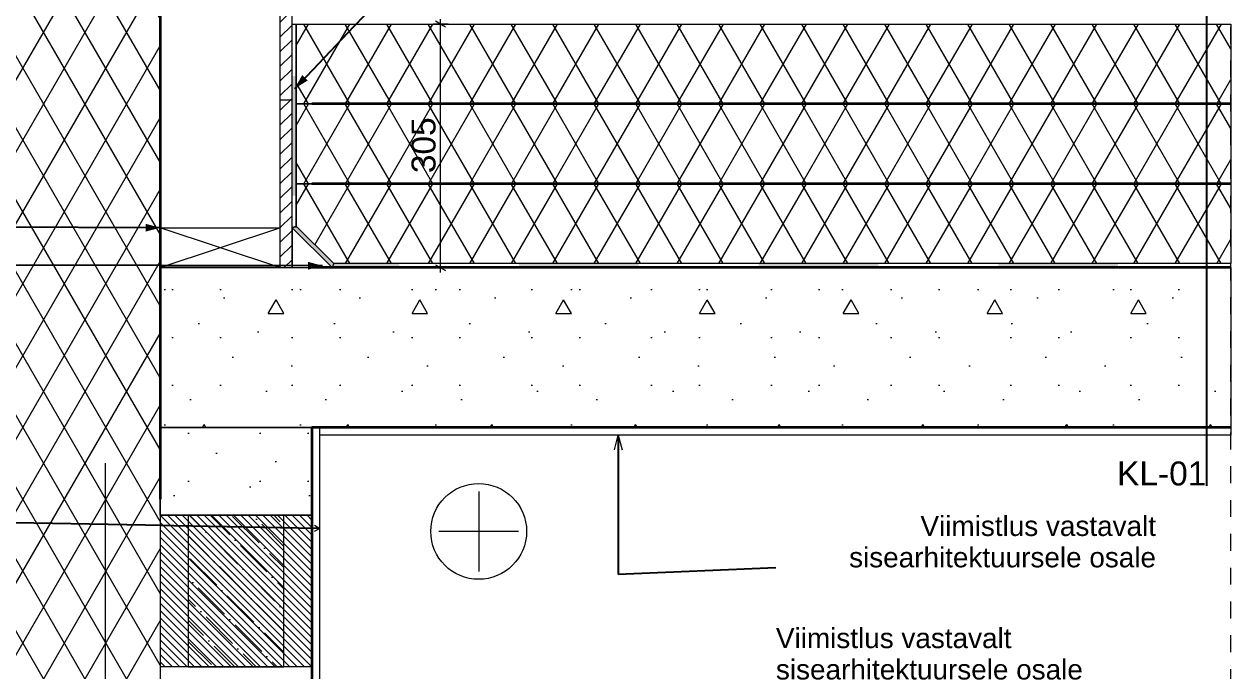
# Model space of a CAD drawing. Header units: millimetres. Extents: x -6345 to -3608, y 2414 to 4738.
# Drawn here: x -5120 to -3608, y 3195 to 4005 of the extents above; entities that cross this region are included whole.
import ezdxf

# ---------------------------------------------------------------- set-up
doc = ezdxf.new("R2010")
doc.units = ezdxf.units.MM
doc.header["$MEASUREMENT"] = 0
doc.linetypes.add('Dashed', pattern=[42.333333333324, 21.166666666662, -21.166666666662])
doc.linetypes.add('Wipeout_Contour', pattern=[1000, 0, -1000])
for name, color, linetype, lineweight in [('0_Pen_No__1', 7, 'Continuous', 13), ('2D Drafting - General_Pen_No__1', 7, 'Continuous', 13), ('2D Drafting - General_Pen_No__141', 7, 'Continuous', 20), ('Annotation - Label_Pen_No__2', 8, 'Continuous', 15), ('LÕIGE_Pen_No__1', 7, 'Continuous', 13), ('New_0_Pen_No__2', 8, 'Continuous', 15), ('New_2D Drafting - General_Pen_No__141', 7, 'Continuous', 20), ('New_Dimensioning - General_Pen_No__1', 7, 'Continuous', 13), ('New_Shell - Roof_Pen_No__1', 7, 'Continuous', 13), ('New_Shell - Roof_Pen_No__21', 7, 'Continuous', 35), ('New_Structural - Bearing_Pen_No__2', 8, 'Continuous', 15), ('New_Structural - Bearing_Pen_No__21', 7, 'Continuous', 35), ('Structural - Bearing_Pen_No__1', 7, 'Continuous', 13), ('viirutus_Pen_No__1', 7, 'Continuous', 13)]:
    doc.layers.add(name, color=color, linetype=linetype, lineweight=lineweight)
for name, color, linetype in [('New_Dimensioning - General', 7, 'Continuous'), ('New_Shell - Roof', 7, 'Continuous'), ('Structural - Bearing', 7, 'Continuous')]:
    doc.layers.add(name, color=color, linetype=linetype)
doc.layers.add('New_Structural - Bearing_Pen_No__87', color=7, linetype='Continuous', lineweight=20, true_color=0x6a6a6a)
doc.styles.add('GENERATED_STYLE_1', font='')
doc.styles.get('GENERATED_STYLE_1').set_extended_font_data('Arial')
doc.dimstyles.new('GENERATED_STYLE__2', dxfattribs={"dimtxt": 30, "dimasz": 9.500000000000002, "dimexe": 0.18, "dimexo": 0.0625, "dimgap": 0, "dimtad": 1, "dimdec": 0, "dimzin": 0, "dimdsep": 46, "dimtxsty": 'GENERATED_STYLE_1', "dimblk": 'ARROWHEAD_2', "dimblk1": 'ARROWHEAD_2', "dimblk2": 'ARROWHEAD_2', "dimcen": 0.09, "dimse1": 1, "dimse2": 1, "dimclrd": 7, "dimclre": 7, "dimclrt": 7, "dimadec": 0, "dimazin": 0, "dimtfac": 1, "dimtdec": 4, "dimtmove": 0, "dimatfit": 3, "dimfxl": 0, "dimtolj": 1, "dimtzin": 0, "dimarcsym": 0})
doc.dimstyles.new('GENERATED_STYLE__5', dxfattribs={"dimtxt": 0.18, "dimasz": 18.24, "dimexe": 0.18, "dimexo": 0.0625, "dimgap": 0, "dimtad": 0, "dimtih": 1, "dimtoh": 1, "dimdec": 4, "dimzin": 0, "dimdsep": 46, "dimcen": 0.09, "dimadec": 0, "dimazin": 0, "dimtfac": 1, "dimtdec": 4, "dimtmove": 0, "dimatfit": 3, "dimldrblk": 'ARROWHEAD_5', "dimfxl": 0, "dimtolj": 1, "dimtzin": 0, "dimarcsym": 0})
doc.dimstyles.new('GENERATED_STYLE__6', dxfattribs={"dimtxt": 0.18, "dimasz": 7.6, "dimexe": 0.18, "dimexo": 0.0625, "dimgap": 0, "dimtad": 0, "dimtih": 1, "dimtoh": 1, "dimdec": 4, "dimzin": 0, "dimdsep": 46, "dimcen": 0.09, "dimadec": 0, "dimazin": 0, "dimtfac": 1, "dimtdec": 4, "dimtmove": 0, "dimatfit": 3, "dimldrblk": 'ARROWHEAD_14', "dimfxl": 0, "dimtolj": 1, "dimtzin": 0, "dimarcsym": 0})
doc.dimstyles.new('GENERATED_STYLE__7', dxfattribs={"dimtxt": 0.18, "dimasz": 18.24, "dimexe": 0.18, "dimexo": 0.0625, "dimgap": 0, "dimtad": 0, "dimtih": 1, "dimtoh": 1, "dimdec": 4, "dimzin": 0, "dimdsep": 46, "dimcen": 0.09, "dimadec": 0, "dimazin": 0, "dimtfac": 1, "dimtdec": 4, "dimtmove": 0, "dimatfit": 3, "dimldrblk": 'ARROWHEAD_3', "dimfxl": 0, "dimtolj": 1, "dimtzin": 0, "dimarcsym": 0})
pattern_1 = [(44.99999999999999, (0, 0), (-9.192387818248315, 9.192387818248323), [])]

# ---------------------------------------------------------------- blocks, each defined once
blk = doc.blocks.new('*X13')
at = {"layer": 'New_Shell - Roof', "linetype": 'Continuous', "lineweight": 0, "true_color": 0x000000}
for points in [[(-4649.820001609483, 3704.999999695799), (-4734.022442713414, 3704.999999695799), (-4734.022442713414, 3700.000000932958), (-4649.820001609483, 3700.000000932958)], [(-4349.819992480112, 3705.000007769213), (-4499.819997152628, 3705.000007769213), (-4499.819997152628, 3699.99999978644), (-4349.819992480112, 3699.99999978644)], [(-4049.819999907272, 3704.999993827935), (-4199.820004579788, 3704.999993827935), (-4199.820004579788, 3700.000002617353), (-4049.819999907272, 3700.000002617353)], [(-3749.820007334431, 3704.999996658848), (-3899.819995234757, 3704.999996658848), (-3899.819995234757, 3700.000005448265), (-3749.820007334431, 3700.000005448265)]]:
    blk.add_hatch(color=18, dxfattribs=at).paths.add_polyline_path(points)
blk = doc.blocks.new('*X17')
at = {"layer": 'New_Shell - Roof', "linetype": 'Continuous', "lineweight": 0, "true_color": 0x000000}
for points in [[(-4731.951347389931, 3705.00001744845), (-4734.022442713414, 3700.000000932958), (-4649.820001609483, 3700.000000932958), (-4649.820001609483, 3705.00001744845)], [(-4349.819992480112, 3705.000024541403), (-4499.819997152628, 3705.000024541403), (-4499.819997152628, 3699.99999978644), (-4349.819992480112, 3699.99999978644)], [(-4049.819999907272, 3705.000027372316), (-4199.820004579788, 3705.000027372316), (-4199.820004579788, 3700.000002617353), (-4049.819999907272, 3700.000002617353)], [(-3749.820007334431, 3705.000030203228), (-3899.819995234757, 3705.000030203228), (-3899.819995234757, 3700.000005448265), (-3749.820007334431, 3700.000005448265)]]:
    blk.add_hatch(color=18, dxfattribs=at).paths.add_polyline_path(points)
blk = doc.blocks.new('*X20')
at = {"layer": 'New_Shell - Roof', "linetype": 'Continuous', "lineweight": 0, "true_color": 0x000000}
for points in [[(-4779.022445755594, 3752.071123252459), (-4784.022480836737, 3749.999955909053), (-4783.902523885185, 3749.879998957501), (-4776.831321460637, 3749.879998957501)], [(-4783.902528686282, 3749.880000600752), (-4734.022435282467, 3699.999997910002), (-4731.951347165073, 3705.000024917164), (-4776.831325116488, 3749.880000600752)]]:
    blk.add_hatch(color=18, dxfattribs=at).paths.add_polyline_path(points)
blk = doc.blocks.new('*X21')
at = {"layer": 'New_Shell - Roof', "linetype": 'Continuous', "lineweight": 0, "true_color": 0x000000}
for points in [[(-4784.022308993525, 3940.099974751337), (-4784.022445786312, 3790.099977972232), (-4781.51451724144, 3790.099977972232), (-4781.51451724144, 3940.099974751337)], [(-4779.022276532055, 3940.092477746691), (-4781.514519504102, 3940.092477746691), (-4781.514519504102, 3790.092477167786), (-4779.022413324841, 3790.092477167786)]]:
    blk.add_hatch(color=18, dxfattribs=at).paths.add_polyline_path(points)
blk = doc.blocks.new('*D28')
at = {"layer": 'New_Dimensioning - General_Pen_No__1', "color": 7, "linetype": 'Continuous', "lineweight": 13}
for p, q in [((-4588.61050019757, 4004.999943499287), (-4607.360500197571, 4004.999943499287)), ((-4591.735500197571, 4001.391505999288), (-4604.23550019757, 4008.608380999287)), ((-4597.985500197571, 4004.999943499287), (-4597.985500197571, 4011.112443499288)), ((-4597.985500197571, 3699.999964582157), (-4597.985500197571, 4004.999943499287)), ((-4604.23550019757, 3703.608402082157), (-4591.735500197571, 3696.391527082157)), ((-4588.61050019757, 3699.999964582157), (-4607.360500197571, 3699.999964582157)), ((-4597.985500197571, 3693.887464582157), (-4597.985500197571, 3699.999964582157))]:
    blk.add_line(p, q, dxfattribs=at)
at = {"layer": 'New_Dimensioning - General_Pen_No__1', "color": 7, "lineweight": 13, "insert": (-4603.985500063461, 3818.351253742699), "char_height": 30, "attachment_point": 7, "rotation": 90, "style": 'GENERATED_STYLE_1'}
blk.add_mtext('\\A1;{\\pql;\\fArial|b0|i0|c0|p34;305}', dxfattribs=at)
blk = doc.blocks.new('ARROWHEAD_2')
at = {"color": 0, "linetype": 'Continuous', "lineweight": 0}
for p, q in [((0, 0), (-1, 0)), ((-0.3781315, -0.655), (0.3781315, 0.655))]:
    blk.add_line(p, q, dxfattribs=at)
blk = doc.blocks.new('ARROWHEAD_5')
at = {"linetype": 'Continuous', "lineweight": 0}
blk.add_hatch(color=0, dxfattribs=at).paths.add_polyline_path([(-1, 0.2679), (0, 0), (-1, -0.2679)])
at = {"color": 0, "linetype": 'Continuous', "lineweight": 0}
blk.add_line((0, 0), (-1, 0), dxfattribs=at)
blk = doc.blocks.new('ARROWHEAD_14')
at = {"color": 0, "linetype": 'Continuous', "lineweight": 0}
blk.add_line((0, 0), (-1, 0), dxfattribs=at)
at = {"color": 0, "linetype": 'Continuous', "lineweight": 0, "flags": 128}
blk.add_lwpolyline([(-0.9093, 0.525), (0, 0), (-0.9093, -0.525)], dxfattribs=at)
blk = doc.blocks.new('ARROWHEAD_3')
at = {"color": 0, "linetype": 'Continuous', "lineweight": 0}
blk.add_line((0, 0), (-1, 0), dxfattribs=at)
at = {"color": 0, "linetype": 'Continuous', "lineweight": 0, "flags": 128}
blk.add_lwpolyline([(-1, 0.2679), (0, 0), (-1, -0.2679)], dxfattribs=at)

msp = doc.modelspace()

# ---------------------------------------------------------------- linework, layer by layer
at = {"layer": '2D Drafting - General_Pen_No__1', "color": 7, "linetype": 'Continuous', "lineweight": 13}
for points in [[(-4550.381191694704, 3419.648023468125), (-4550.381191694704, 3319.648023468121)], [(-4500.381191694702, 3369.648023468123), (-4600.381191694707, 3369.648023468123)]]:
    msp.add_lwpolyline(points, dxfattribs=at)
msp.add_circle((-4550.381191694704, 3369.648023468123), 59.99999999999762, dxfattribs=at)
at = {"layer": '2D Drafting - General_Pen_No__141', "color": 7, "linetype": 'Continuous', "lineweight": 20, "flags": 128}
msp.add_lwpolyline([(-4759.204304366839, 3500.000000000232), (-4759.204444290108, 2800.000436711373), (-4749.210090841819, 2800.532967531737), (-4749.203112454441, 3499.999998001089)], close=True, dxfattribs=at)
at = {"layer": 'LÕIGE_Pen_No__1', "color": 7, "linetype": 'Continuous', "lineweight": 13, "flags": 128}
for points in [[(-4799.203048455314, 3699.999964582157), (-4949.203144857195, 3700.000002043074), (-4949.203132370231, 3750.000002043072), (-4799.203035968349, 3749.999964582155)], [(-4734.02243538689, 3699.999948303997), (-4784.022422899923, 3749.999960790959), (-4784.022435386888, 3699.999960790962)]]:
    msp.add_lwpolyline(points, close=True, dxfattribs=at)
at = {"layer": 'New_2D Drafting - General_Pen_No__141', "color": 7, "linetype": 'Continuous', "lineweight": 20, "flags": 128}
msp.add_lwpolyline([(-4749.203112454441, 3499.999998001089), (-3608.460867409997, 3499.999998001089), (-3608.460867409997, 3490), (-4749.203112454441, 3490)], close=True, dxfattribs=at)
at = {"layer": 'New_Shell - Roof_Pen_No__21', "color": 7, "linetype": 'Continuous', "lineweight": 35}
msp.add_line((-3608.460867409997, 3500), (-4759.132432469698, 3500), dxfattribs=at)
at = {"layer": 'New_Structural - Bearing_Pen_No__87', "color": 251, "linetype": 'Continuous', "lineweight": 20, "true_color": 0x6a6a6a}
msp.add_line((-4759.203260794437, 3500.000025457368), (-4759.13243246913, 3500.000025457368), dxfattribs=at)

# ---------------------------------------------------------------- block references
at = {"layer": 'New_Shell - Roof_Pen_No__1', "color": 7, "linetype": 'Continuous', "lineweight": 13}
msp.add_blockref('*X13', (0, 0), dxfattribs=at)

# ---------------------------------------------------------------- texts
at = {"layer": 'Annotation - Label_Pen_No__2', "color": 8, "linetype": 'Continuous', "lineweight": 15, "insert": (-3639.133366615433, 3426.805924978876), "char_height": 30, "attachment_point": 9, "style": 'GENERATED_STYLE_1'}
msp.add_mtext('\\A1;{\\pqr;\\fArial|b0|i0|c0|p34;KL\\fArial|b0|i0|c0|p34;-01}', dxfattribs=at)
at = {"layer": 'Annotation - Label_Pen_No__2', "color": 8, "linetype": 'Continuous', "lineweight": 15, "char_height": 25, "line_spacing_factor": 0.9427278544656731, "style": 'GENERATED_STYLE_1'}
for s, insert, width, attachment_point, rotation in [('\\A1;{\\pqr;\\fArial|b0|i0|c0|p34;Viimistlus\\fArial|b0|i0|c0|p34; vastavalt sisearhitektuursele osale}', (-3702.191556308097, 3324.308267835623), 475.9473438532926, 9, 359.99966884082244), ('\\A1;{\\pql;\\fArial|b0|i0|c0|p34;Viimistlus\\fArial|b0|i0|c0|p34; vastavalt sisearhitektuursele osale}', (-4178.139711965402, 3183.854699512401), 475.9473438532931, 7, 359.9996688408226)]:
    msp.add_mtext(s, dxfattribs=dict(at, insert=insert, width=width, attachment_point=attachment_point, rotation=rotation))

# ---------------------------------------------------------------- leaders
at = {"layer": 'Annotation - Label_Pen_No__2', "color": 8, "linetype": 'Continuous', "lineweight": 15, "annotation_type": 0, "has_hookline": 1, "hookline_direction": 0, "text_width": 381.475, "horizontal_direction": (0.9999999999832968, -5.779817996866696e-06, 0)}
msp.add_leader([(-4375.522369482763, 3489.998638719821), (-4375.522369482763, 3316.134945279324), (-4178.13890015344, 3324.311018724647)], dimstyle='GENERATED_STYLE__7', dxfattribs=at)

# ---------------------------------------------------------------- next in the draw order: wipeouts: each hides what was drawn before it
at = {"color": 254, "linetype": 'Wipeout_Contour', "lineweight": 0, "ltscale": 25603.80029115598}
msp.add_wipeout([(-4949.2031423283925, 3410.000158570945), (-5149.203135770473, 3410.000158570945), (-5149.203135770473, 4417.014982089311), (-4949.2031423283925, 4417.014982089311)], dxfattribs=at).dxf.layer = 'Structural - Bearing'
at = {"color": 254, "linetype": 'Wipeout_Contour', "lineweight": 0, "ltscale": 28609.87949474346}
msp.add_wipeout([(-3608.4608674099954, 3804.9999393853996), (-3608.4608674099954, 3705.0000242682377), (-4731.9513480585, 3705.0000242682377), (-4779.022446303135, 3752.0711225128734), (-4779.022446303135, 3804.9999393853996)], dxfattribs=at).dxf.layer = 'Structural - Bearing'
at = {"color": 254, "linetype": 'Wipeout_Contour', "lineweight": 0, "ltscale": 23470.57732375875}
msp.add_wipeout([(-4759.203180837494, 3199.999962020787), (-4949.203180837488, 3199.9999999999845), (-4949.2031428582895, 3389.999999999978), (-4759.203142858295, 3389.9999620207805)], dxfattribs=at).dxf.layer = 'Structural - Bearing'

# ---------------------------------------------------------------- next in the draw order: hatches: boundary and pattern name
at = {"layer": 'Structural - Bearing_Pen_No__1', "linetype": 'Continuous', "lineweight": 13}
h = msp.add_hatch(dxfattribs=at)
h.set_pattern_fill('Batt_Insulation_0001', style=0, pattern_type=2)
h.set_pattern_definition([(119.9999999999999, (-5069.203143552079, 3929.864371705602), (38.9711431702998, 22.4999999999999), []), (59.99999999999972, (-5069.203143552079, 3929.864371705602), (-38.97114317029964, 22.50000000000017), [])])
h.paths.add_polyline_path([(-4949.203142328392, 3410.000158570945), (-5149.203135770473, 3410.000158570945), (-5149.203135770473, 4417.014982089311), (-4949.203142328392, 4417.014982089311)])
h = msp.add_hatch(dxfattribs=at)
h.set_pattern_fill('Batt_Insulation_0001', style=0, pattern_type=2)
h.set_pattern_definition([(119.9999999999999, (-3805.197799704316, 4204.864357661215), (38.97114317029981, 22.4999999999999), []), (59.99999999999972, (-3805.197799704316, 4204.864357661215), (-38.97114317029965, 22.50000000000017), [])])
h.paths.add_polyline_path([(-3608.460867409997, 3804.999939385399), (-3608.460867409997, 3705.000024268237), (-4731.951348058501, 3705.000024268237), (-4779.022446303136, 3752.071122512873), (-4779.022446303136, 3804.999939385399)])
h = msp.add_hatch(dxfattribs=at)
h.set_pattern_fill('Common_Brick_0001', style=0, pattern_type=2)
h.set_pattern_definition([(134.9999885471172, (-4854.203161847891, 3294.999981010382), (4.596194827859635, 4.596192990388501), [])])
h.paths.add_polyline_path([(-4759.203180837494, 3199.999962020787), (-4949.203180837488, 3199.999999999985), (-4949.20314285829, 3389.999999999978), (-4759.203142858295, 3389.99996202078)])
at = {"layer": 'viirutus_Pen_No__1', "linetype": 'Continuous', "lineweight": 13}
h = msp.add_hatch(dxfattribs=at)
h.set_pattern_fill('ANSI36_0001', style=0, pattern_type=2)
h.set_pattern_definition([(134.999988547117, (22460.09863795884, 148321.041812015), (-36.46019141728149, 9.943696398482514), [46.87500000000009, -9.37500000000002, 0, -9.37500000000002])])
h.paths.add_polyline_path([(-4794.413669174119, 3389.999894091935), (-4913.992616542498, 3389.999917997416), (-4913.992654521696, 3199.999917997422), (-4794.413707153317, 3199.999894091941)])

# ---------------------------------------------------------------- next in the draw order: linework, layer by layer
at = {"layer": 'New_Shell - Roof_Pen_No__1', "color": 7, "linetype": 'Continuous', "lineweight": 13, "flags": 128}
for points in [[(-4779.022446303136, 3752.071122512873), (-4731.951348058501, 3705.000024268237), (-4734.02243538689, 3699.999998252626), (-4784.022482247169, 3749.999955439185)], [(-4731.951348058501, 3705.000024268237), (-4734.02243538689, 3699.999998252626), (-3608.460867409997, 3699.999998252626), (-3608.460867409997, 3705.000024268237)]]:
    msp.add_lwpolyline(points, close=True, dxfattribs=at)
at = {"layer": 'New_Shell - Roof_Pen_No__21', "color": 7, "linetype": 'Continuous', "lineweight": 35}
msp.add_line((-3608.460867409997, 3700.000000000003), (-4759.132432469698, 3700.000000000003), dxfattribs=at)
at = {"layer": 'New_Structural - Bearing_Pen_No__21', "color": 7, "linetype": 'Continuous', "lineweight": 35}
for p, q in [((-4759.203144823262, 3500.000029730865), (-4759.203144823262, 3200.000046117652)), ((-4759.20326079364, 3469.999999999999), (-4759.20326079364, 2799.999999999998))]:
    msp.add_line(p, q, dxfattribs=at)
at = {"layer": 'Structural - Bearing_Pen_No__1', "color": 7, "linetype": 'Continuous', "lineweight": 13, "flags": 128}
for points in [[(-4949.203142328392, 3410.000158570945), (-5149.203135770473, 3410.000158570945), (-5149.203135770473, 4417.014982089311), (-4949.203142328392, 4417.014982089311)], [(-3608.460867409997, 3804.999939385399), (-3608.460867409997, 3705.000024268237), (-4731.951348058501, 3705.000024268237), (-4779.022446303136, 3752.071122512873), (-4779.022446303136, 3804.999939385399)], [(-4759.203180837494, 3199.999962020787), (-4949.203180837488, 3199.999999999985), (-4949.20314285829, 3389.999999999978), (-4759.203142858295, 3389.99996202078)]]:
    msp.add_lwpolyline(points, close=True, dxfattribs=at)
at = {"layer": 'viirutus_Pen_No__1', "color": 7, "linetype": 'Continuous', "lineweight": 13, "flags": 128}
msp.add_lwpolyline([(-4794.413669174119, 3389.999894091935), (-4913.992616542498, 3389.999917997416), (-4913.992654521696, 3199.999917997422), (-4794.413707153317, 3199.999894091941)], close=True, dxfattribs=at)

# ---------------------------------------------------------------- next in the draw order: block references
at = {"layer": 'New_Shell - Roof_Pen_No__1', "color": 7, "linetype": 'Continuous', "lineweight": 13}
for name in ['*X20', '*X17']:
    msp.add_blockref(name, (0, 0), dxfattribs=at)

# ---------------------------------------------------------------- next in the draw order: wipeouts: each hides what was drawn before it
at = {"color": 254, "linetype": 'Wipeout_Contour', "lineweight": 0, "ltscale": 25164.43952715302}
msp.add_wipeout([(-4949.203260793581, 2999.9999999999986), (-5149.203254235661, 2999.9999999999986), (-5149.203254235661, 4417.015019550212), (-4949.203260793581, 4417.015019550212)], dxfattribs=at).dxf.layer = 'Structural - Bearing'
at = {"color": 254, "linetype": 'Wipeout_Contour', "lineweight": 0, "ltscale": 22841.11954078839}
msp.add_wipeout([(-3608.4608674099954, 3904.9998545025614), (-3608.4608674099954, 3804.999939385399), (-4779.022446303135, 3804.999939385399), (-4779.022446303135, 3904.9998545025614)], dxfattribs=at).dxf.layer = 'Structural - Bearing'

# ---------------------------------------------------------------- next in the draw order: hatches: boundary and pattern name
at = {"layer": '2D Drafting - General_Pen_No__1', "linetype": 'Continuous', "lineweight": 13}
h = msp.add_hatch(dxfattribs=at)
h.set_pattern_fill('Lightweight_Concrete_0001', style=0, pattern_type=2)
h.set_pattern_definition([(0, (-4633.984273292789, 3642.500003270088), (0, 311.7691453623989), [19.50000000000001, -160.5000000000001]), (0, (-4543.984273292789, 3798.384569577156), (0, 311.7691453623989), [19.50000000000001, -160.5000000000001]), (60.00000000000011, (-4633.984273292789, 3642.500003270088), (-270.0000000000014, 155.8845726811988), [19.5, -160.5]), (60.00000000000011, (-4453.984273292789, 3642.500003270088), (-270.0000000000014, 155.8845726811988), [19.5, -160.5]), (120.0000000000003, (-4614.484274008045, 3642.500003270088), (270.0000000000003, 155.8845726812007), [19.49999999999999, -160.5]), (120.0000000000003, (-4434.484270431766, 3642.500003270088), (270.0000000000003, 155.8845726812007), [19.49999999999999, -160.5]), (0, (-4633.984273292789, 3672.500003270088), (0, 59.99999999999998), [0, -60.00000000000003, 0, -90.00000000000004]), (44.99999999999996, (-4603.984273292789, 3672.500003270088), (-42.42640687119285, 42.42640687119285), [0, -45.00000000000001, 0, -75.00000000000001])])
h.paths.add_polyline_path([(-4949.203144857194, 3500), (-4949.203144857194, 3700.000002043074), (-3608.460867409997, 3700.000002043074), (-3608.460867409997, 3500)])
h = msp.add_hatch(dxfattribs=at)
h.set_pattern_fill('Lightweight_Concrete_0001', style=0, pattern_type=2)
h.set_pattern_definition([(0, (-4824.054985680285, 3522.500003270066), (0, 311.7691453623988), [19.50000000000001, -160.5000000000001]), (0, (-4734.054985680285, 3678.384569577134), (0, 311.7691453623988), [19.50000000000001, -160.5000000000001]), (60.00000000000011, (-4824.054985680285, 3522.500003270066), (-270.0000000000014, 155.8845726811988), [19.5, -160.5]), (60.00000000000011, (-4644.054985680285, 3522.500003270066), (-270.0000000000014, 155.8845726811988), [19.5, -160.5]), (120.0000000000003, (-4804.554986395541, 3522.500003270066), (270.0000000000003, 155.8845726812007), [19.49999999999999, -160.4999999999999]), (120.0000000000003, (-4624.554982819262, 3522.500003270066), (270.0000000000003, 155.8845726812007), [19.49999999999999, -160.4999999999999]), (0, (-4824.054985680285, 3552.500003270066), (0, 59.99999999999997), [0, -60.00000000000003, 0, -90.00000000000004]), (44.99999999999996, (-4794.054985680285, 3552.500003270066), (-42.42640687119285, 42.42640687119285), [0, -45.00000000000001, 0, -75])])
h.paths.add_polyline_path([(-4949.203144857194, 3389.99996202078), (-4949.203144857194, 3500), (-4759.203144857201, 3500), (-4759.203144857201, 3389.99996202078)])
at = {"layer": 'Structural - Bearing_Pen_No__1', "linetype": 'Continuous', "lineweight": 13}
h = msp.add_hatch(dxfattribs=at)
h.set_pattern_fill('Batt_Insulation_0001', style=0, pattern_type=2)
h.set_pattern_definition([(119.9999999999999, (-5069.203262017269, 3319.864213134655), (38.97114317029981, 22.49999999999989), []), (59.99999999999971, (-5069.203262017269, 3319.864213134655), (-38.97114317029965, 22.50000000000016), [])])
h.paths.add_polyline_path([(-4949.203260793582, 2999.999999999998), (-5149.203254235662, 2999.999999999998), (-5149.203254235662, 4417.015019550211), (-4949.203260793582, 4417.015019550211)])
h = msp.add_hatch(dxfattribs=at)
h.set_pattern_fill('Batt_Insulation_0001', style=0, pattern_type=2)
h.set_pattern_definition([(119.9999999999999, (-3805.197799704316, 4304.864272778378), (38.97114317029981, 22.4999999999999), []), (59.99999999999972, (-3805.197799704316, 4304.864272778378), (-38.97114317029965, 22.50000000000017), [])])
h.paths.add_polyline_path([(-3608.460867409997, 3904.999854502561), (-3608.460867409997, 3804.999939385399), (-4779.022446303136, 3804.999939385399), (-4779.022446303136, 3904.999854502561)])

# ---------------------------------------------------------------- next in the draw order: linework, layer by layer
at = {"layer": '0_Pen_No__1', "color": 7, "linetype": 'Continuous', "lineweight": 13}
for p, q in [((-4949.203144857195, 3700.000002043074), (-4799.203035968349, 3749.999964582155)), ((-4799.203048455314, 3699.999964582157), (-4949.203132370231, 3750.000002043072))]:
    msp.add_line(p, q, dxfattribs=at)
at = {"layer": '2D Drafting - General_Pen_No__1', "color": 7, "linetype": 'Continuous', "lineweight": 13, "flags": 128}
for points in [[(-4949.203144857194, 3500), (-4949.203144857194, 3700.000002043074), (-3608.460867409997, 3700.000002043074), (-3608.460867409997, 3500)], [(-4949.203144857194, 3389.99996202078), (-4949.203144857194, 3500), (-4759.203144857201, 3500), (-4759.203144857201, 3389.99996202078)]]:
    msp.add_lwpolyline(points, close=True, dxfattribs=at)
at = {"layer": 'New_Shell - Roof_Pen_No__21', "color": 7, "linetype": 'Continuous', "lineweight": 35}
msp.add_line((-3608.460867409997, 3804.999999999993), (-4759.132432469698, 3804.999999999993), dxfattribs=at)
at = {"layer": 'New_Structural - Bearing_Pen_No__2', "color": 8, "linetype": 'Continuous', "lineweight": 15}
msp.add_line((-5018.284841900831, 3454.999709728363), (-5018.284841900831, 2784.999709728361), dxfattribs=at)
at = {"layer": 'New_Structural - Bearing_Pen_No__21', "color": 7, "linetype": 'Continuous', "lineweight": 35}
for p, q in [((-4949.203260793809, 4417.015101245884), (-4949.203260793809, 3469.999999999999)), ((-4949.203015706838, 4417.015019550211), (-4949.203128662505, 3410.000130000153))]:
    msp.add_line(p, q, dxfattribs=at)
at = {"layer": 'Structural - Bearing_Pen_No__1', "color": 7, "linetype": 'Continuous', "lineweight": 13, "flags": 128}
for points in [[(-4949.203260793582, 2999.999999999998), (-5149.203254235662, 2999.999999999998), (-5149.203254235662, 4417.015019550211), (-4949.203260793582, 4417.015019550211)], [(-3608.460867409997, 3904.999854502561), (-3608.460867409997, 3804.999939385399), (-4779.022446303136, 3804.999939385399), (-4779.022446303136, 3904.999854502561)]]:
    msp.add_lwpolyline(points, close=True, dxfattribs=at)

# ---------------------------------------------------------------- next in the draw order: leaders
at = {"layer": 'Annotation - Label_Pen_No__2', "color": 8, "linetype": 'Continuous', "lineweight": 15, "annotation_type": 0, "has_hookline": 1, "hookline_direction": 1, "text_width": 113.97, "horizontal_direction": (0.9999999999999201, -3.997810618334743e-07, 0)}
msp.add_leader([(-4749.203137775345, 3373.326117450378), (-5281.787264266769, 3383.118466392996)], dimstyle='GENERATED_STYLE__6', dxfattribs=at)
at = {"layer": 'New_0_Pen_No__2', "color": 8, "linetype": 'Continuous', "lineweight": 15, "annotation_type": 0, "has_hookline": 1, "hookline_direction": 1, "text_width": 731.225, "horizontal_direction": (0.9999999999955279, 2.990667003817099e-06, 0)}
msp.add_leader([(-4949.203132370231, 3750.000002043073), (-5444.915402187686, 3751.370033818464)], dimstyle='GENERATED_STYLE__5', dxfattribs=at)
at = {"layer": 'New_0_Pen_No__2', "color": 8, "linetype": 'Continuous', "lineweight": 15, "annotation_type": 0, "has_hookline": 1, "hookline_direction": 1, "text_width": 622.55}
msp.add_leader([(-4745.81669832434, 3702.34664423076), (-5553.590398091182, 3703.718158516474)], dimstyle='GENERATED_STYLE__5', dxfattribs=at)

# ---------------------------------------------------------------- next in the draw order: wipeouts: each hides what was drawn before it
at = {"color": 254, "linetype": 'Wipeout_Contour', "lineweight": 0, "ltscale": 23114.53544612558}
msp.add_wipeout([(-3608.4608674099954, 4004.9997696197224), (-3608.4608674099954, 3904.999854502561), (-4779.022446303135, 3904.999854502561), (-4779.022446303135, 4004.9997696197224)], dxfattribs=at).dxf.layer = 'Structural - Bearing'

# ---------------------------------------------------------------- next in the draw order: hatches: boundary and pattern name
at = {"layer": 'LÕIGE_Pen_No__1', "linetype": 'Continuous', "lineweight": 13}
h = msp.add_hatch(dxfattribs=at)
h.set_pattern_fill('Common_Brick_0001', style=0, pattern_type=2)
h.set_pattern_definition(pattern_1)
h.paths.add_polyline_path([(-4799.203048455309, 4417.255295734871), (-4799.203048455316, 3699.999964582157), (-4784.022435386891, 3699.999964582157), (-4784.022435386891, 4415.067684101184)])
h = msp.add_hatch(dxfattribs=at)
h.set_pattern_fill('Common_Brick_0001', style=0, pattern_type=2)
h.set_pattern_definition(pattern_1)
h.paths.add_polyline_path([(-4799.202921833758, 4417.014982413679), (-4799.203048455311, 3910.000048464658), (-4784.022435386887, 3910.000044673462), (-4784.022309251658, 4415.067680309972)])
at = {"layer": 'Structural - Bearing_Pen_No__1', "linetype": 'Continuous', "lineweight": 13}
h = msp.add_hatch(dxfattribs=at)
h.set_pattern_fill('Batt_Insulation_0001', style=0, pattern_type=2)
h.set_pattern_definition([(119.9999999999999, (-3805.197799704316, 4404.864187895539), (38.97114317029981, 22.4999999999999), []), (59.99999999999972, (-3805.197799704316, 4404.864187895539), (-38.97114317029965, 22.50000000000017), [])])
h.paths.add_polyline_path([(-3608.460867409997, 4004.999769619722), (-3608.460867409997, 3904.999854502561), (-4779.022446303136, 3904.999854502561), (-4779.022446303136, 4004.999769619722)])

# ---------------------------------------------------------------- next in the draw order: linework, layer by layer
at = {"layer": '0_Pen_No__1', "color": 7, "linetype": 'Dashed', "lineweight": 13}
msp.add_lwpolyline([(-3608.460867409997, 2414.086043849476), (-3608.460867409997, 4737.852897352445), (-6345.456476100415, 4737.852897352445), (-6345.456476100415, 2414.086043849476)], close=True, dxfattribs=at)
at = {"layer": 'LÕIGE_Pen_No__1', "color": 7, "linetype": 'Continuous', "lineweight": 13, "flags": 128}
for points in [[(-4799.203048455309, 4417.255295734871), (-4799.203048455316, 3699.999964582157), (-4784.022435386891, 3699.999964582157), (-4784.022435386891, 4415.067684101184)], [(-4799.202921833758, 4417.014982413679), (-4799.203048455311, 3910.000048464658), (-4784.022435386887, 3910.000044673462), (-4784.022309251658, 4415.067680309972)]]:
    msp.add_lwpolyline(points, close=True, dxfattribs=at)
at = {"layer": 'New_Shell - Roof_Pen_No__1', "color": 7, "linetype": 'Continuous', "lineweight": 13, "flags": 128}
msp.add_lwpolyline([(-4779.02221540714, 4004.999943499287), (-4779.022446303136, 3752.071122512873), (-4784.022482247171, 3749.999955439185), (-4784.022249460425, 4004.999948063764)], close=True, dxfattribs=at)
at = {"layer": 'New_Shell - Roof_Pen_No__21', "color": 7, "linetype": 'Continuous', "lineweight": 35}
msp.add_line((-3608.460867409997, 3905.000000000001), (-4759.132432469698, 3905.000000000001), dxfattribs=at)
at = {"layer": 'Structural - Bearing_Pen_No__1', "color": 7, "linetype": 'Continuous', "lineweight": 13, "flags": 128}
msp.add_lwpolyline([(-3608.460867409997, 4004.999769619722), (-3608.460867409997, 3904.999854502561), (-4779.022446303136, 3904.999854502561), (-4779.022446303136, 4004.999769619722)], close=True, dxfattribs=at)

# ---------------------------------------------------------------- next in the draw order: block references
at = {"layer": 'New_Shell - Roof_Pen_No__1', "color": 7, "linetype": 'Continuous', "lineweight": 13}
msp.add_blockref('*X21', (0, 0), dxfattribs=at)

# ---------------------------------------------------------------- next in the draw order: dimensions: what is measured, and where the dimension line sits
at = {"layer": 'New_Dimensioning - General', "color": 7, "linetype": 'Continuous', "lineweight": 13}
dim = msp.add_linear_dim(base=(-4597.985500197571, 4004.999943499287), p1=(-4784.022435386891, 3699.999964582157), p2=(-4779.02221540714, 4004.999943499287), angle=90, dimstyle='GENERATED_STYLE__2', dxfattribs=at)
dim.commit()
dim.dimension.update_dxf_attribs({"geometry": '*D28', "text_midpoint": (-4618.985500063461, 3852.657153505425), "dimtype": 160, "text_rotation": 90})

# ---------------------------------------------------------------- next in the draw order: leaders
at = {"layer": 'Annotation - Label_Pen_No__2', "color": 8, "linetype": 'Continuous', "lineweight": 15, "annotation_type": 0, "has_hookline": 1, "hookline_direction": 1, "text_width": 100.98}
msp.add_leader([(-3639.133265916802, 4035.000004012208), (-3639.13334469476, 3426.805924978876), (-3639.133366615433, 3426.805924978876)], dimstyle='GENERATED_STYLE__6', dxfattribs=at)
at = {"layer": 'New_0_Pen_No__2', "color": 8, "linetype": 'Continuous', "lineweight": 15, "annotation_type": 0, "has_hookline": 1, "hookline_direction": 0, "text_width": 696.325}
msp.add_leader([(-4780.486927432391, 3924.559261701892), (-4596.679309694165, 4117.861763910591), (-4433.99608379143, 4117.861763910591)], dimstyle='GENERATED_STYLE__5', dxfattribs=at)

doc.saveas('drawing.dxf')
